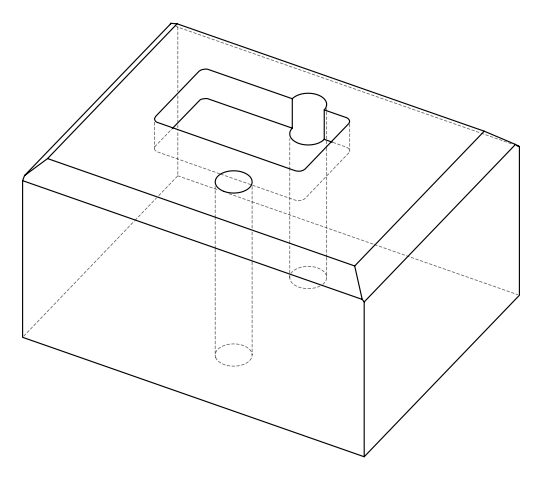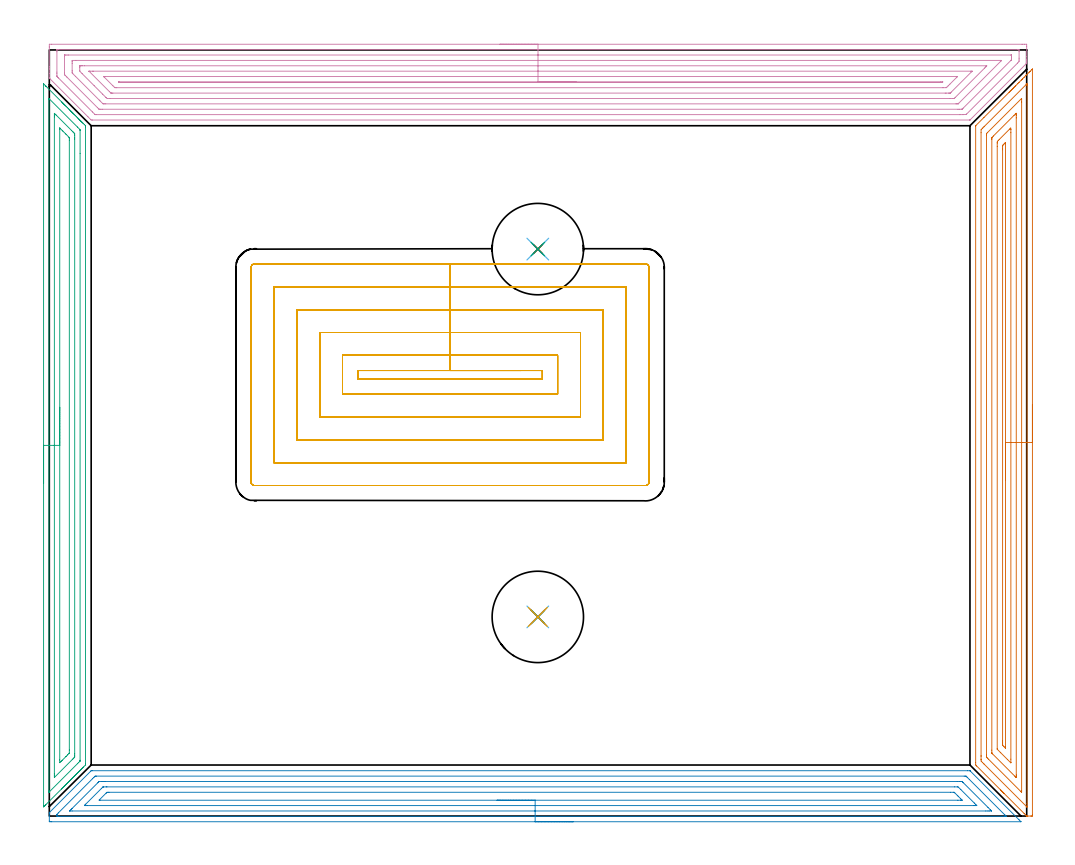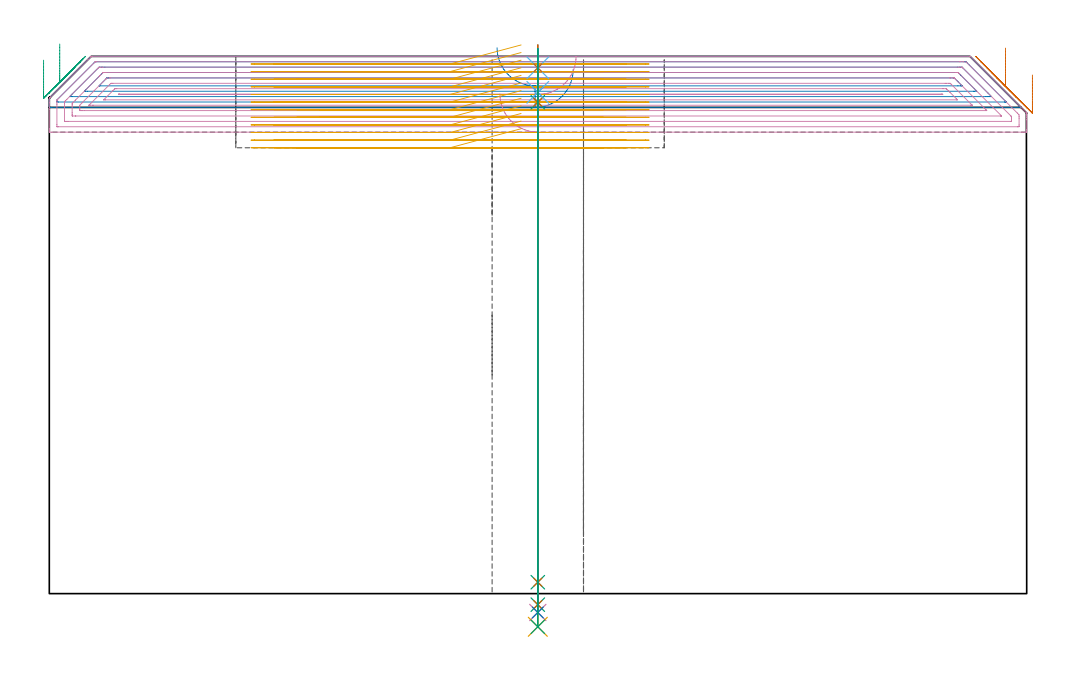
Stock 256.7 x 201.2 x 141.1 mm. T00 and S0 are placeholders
(PLAN: 15 operations, 10 tool changes, 76.6 min)
(1 AREA_MILL | FG_CHAMFER_SURFACE | UGT0205_001 | 8.99 min | 22226 mm3)
(2 AREA_MILL_1 | FG_CHAMFER_SURFACE_1 | UGT0205_001 | 10.05 min | 22117 mm3)
(3 AREA_MILL_2 | FG_CHAMFER_SURFACE_2 | UGT0205_001 | 6.01 min | 11402 mm3)
(4 AREA_MILL_3 | FG_CHAMFER_SURFACE_3 | UGT0205_001 | 16.05 min | 48482 mm3)
(5 MILL_RECTANGULAR_POCKET | POCKET_RECTANGULAR_STRAIGHT | NXT0201_009 | Follow Part, ap 2, ae 75% | 31.59 min | 178270 mm3)
(6 SPOT_DRILL | STEP1HOLE | NXT0321_9005460120000 | 0.05 min | 175 mm3)
(7 SPOT_DRILL_1 | STEP1HOLE_1 | NXT0321_9005460120000 | 0.05 min | 95 mm3)
(8 DRILL_BLIND_HOLE_INTO_CENTER | STEP1HOLE | UGT0301_185 | 0.05 min | 184 mm3)
(9 GUN_DRILL_THROUGH_HOLE | STEP1HOLE | UGT0307_002 | 0.64 min | 3739 mm3)
(10 SPADE_DRILL_TO_ENLARGE_THROUGH_HOLE | STEP1HOLE | UGT0306_006 | 0.59 min | 22497 mm3)
(11 DRILL_TO_ENLARGE_THROUGH_HOLE | STEP1HOLE | UGT0301_057 | 0.61 min | 37194 mm3)
(12 DRILL_BLIND_HOLE_INTO_CENTER_1 | STEP1HOLE_1 | UGT0301_185 | 0.05 min | 96 mm3)
(13 GUN_DRILL_THROUGH_HOLE_1 | STEP1HOLE_1 | UGT0307_002 | 0.64 min | 3502 mm3)
(14 SPADE_DRILL_TO_ENLARGE_THROUGH_HOLE_1 | STEP1HOLE_1 | UGT0306_006 | 0.59 min | 20615 mm3)
(15 DRILL_TO_ENLARGE_THROUGH_HOLE_1 | STEP1HOLE_1 | UGT0301_057 | 0.61 min | 34017 mm3)
(TOOL UGT0205_001 | Chamfer Mill 20 x 3 x 45 deg. | D20 FL50 Z2)
(TOOL NXT0201_009 | ENDMILL 8mm [2P460-0800-NA 1630] | D8 FL26 Z6)
(TOOL NXT0321_9005460120000 | NC Spot Drill, 142deg, 12mm, Carbide, Uncoated | D12 PA142 FL30 Z2)
(TOOL UGT0301_185 | Twist Drill 6.3 mm | D6.3 PA118 FL61 Z2)
(TOOL UGT0307_002 | Gun Drill 6 mm | D6 PA130 FL24 Z1)
(TOOL UGT0306_006 | Spade Drill 15.5mm | D15.5 PA132 FL10 Z2)
(TOOL UGT0301_057 | Twist Drill 24 mm | D24 PA118 FL160 Z2)
(OP 1 AREA_MILL)
G17 G21 G94 G90
T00 M6
G54
G17 G0 G90 X258.2 Y108.1 S1061 M3
G43 Z151.1 H0
Z136.2
G94 G1 Y108.062 Z135.328 F250.
Y107.948 Z134.463
Y107.759 Z133.612
Y107.497 Z132.78
Y107.163 Z131.974
Y106.76 Z131.2
Y106.292 Z130.464
Y105.76 Z129.772
Y105.171 Z129.129
Y104.528 Z128.54
Y103.836 Z128.008
Y103.1 Z127.54
Y102.326 Z127.137
Y101.52 Z126.803
Y100.688 Z126.541
Y99.836 Z126.352
Y98.972 Z126.238
Y98.1 Z126.2
Y0.418
X258.196 Y0.183 Z126.204
X258.191 Y0.003 Z126.205
X258.141 Y0.001 Z126.255
X257.962 Y0. Z126.433
X257.782 Z126.612
X257.004 Z127.395
X256.903 Z127.494
X256.707 Y0.002 Z127.691
X256.697 Y0.005 Z127.701
X256.684 Y0.017 Z127.715
X256.665 Y0.034 Z127.734
X256.464 Y0.234 Z127.932
X256.024 Y0.676 Z128.375
X250.794 Y5.905 Z133.605
X250.75 Y5.949 Z133.647
X250.704 Y5.995 Z133.695
X250.506 Y6.193 Z133.893
X250.457 Y6.242 Z133.94
X250.406 Y6.294 Z133.993
X250.218 Y6.481 Z134.181
X250.164 Y6.535 Z134.233
X250.108 Y6.592 Z134.291
X249.93 Y6.769 Z134.469
X249.871 Y6.828 Z134.526
X243.55 Y13.149 Z140.849
X243.483 Y13.218 Z140.916
X243.301 Y13.405 Z141.086
X243.3 Y14.043 Z141.1
Y181.262
X243.306 Y181.295 Z141.092
X243.326 Y181.327 Z141.072
X245.476 Y183.476 Z138.924
X252.069 Y190.071 Z132.327
X252.203 Y190.204 Z132.195
X252.371 Y190.372 Z132.027
X252.508 Y190.51 Z131.888
X252.65 Y190.652 Z131.747
X252.803 Y190.804 Z131.595
X252.948 Y190.95 Z131.448
X253.098 Y191.099 Z131.3
X253.235 Y191.236 Z131.163
X253.387 Y191.39 Z131.008
X253.545 Y191.546 Z130.853
X253.667 Y191.668 Z130.731
X253.827 Y191.829 Z130.568
X254.343 Y192.343 Z130.057
X254.588 Y192.589 Z129.81
X254.706 Y192.708 Z129.69
X255.269 Y193.269 Z129.131
X255.482 Y193.483 Z128.916
X255.585 Y193.587 Z128.811
X256.024 Y194.025 Z128.375
X256.464 Y194.466 Z127.932
X256.675 Y194.676 Z127.724
X256.706 Y194.706 Z127.693
X257.343 Y195.345 Z127.054
X257.543 Y195.543 Z126.857
X257.57 Y195.57 Z126.83
X258.08 Y196.08 Z126.319
X258.169 Y196.166 Z126.229
X258.194 Y196.183 Z126.204
X258.2 Y196.166 Z126.2
Y98.1
X256.786 Z127.614
Y3.313
X256.784 Y2.54 Z127.616
X256.781 Y2.419 Z127.619
X256.779 Y2.386 Z127.621
X256.772 Z127.628
X256.765 Y2.39 Z127.635
X256.732 Y2.419 Z127.668
X245.476 Y13.675 Z138.924
X245.109 Y14.043 Z139.291
X244.73 Y14.431 Z139.67
X244.718 Y14.814 Z139.682
X244.716 Y14.938 Z139.684
X244.714 Y15.712 Z139.686
Y15.832
X244.715 Y179.474 Z139.685
X244.72 Y180.242 Z139.68
X244.829 Y180.368 Z139.571
X245.151 Y180.698 Z139.249
X245.476 Y181.026 Z138.924
X245.593 Y181.143 Z138.807
X256.546 Y192.095 Z127.854
X256.678 Y192.222 Z127.722
X256.769 Y192.307 Z127.631
X256.779 Y192.313 Z127.621
X256.781 Y192.255 Z127.619
X256.785 Y192.114 Z127.615
X256.786 Y191.993
Y191.846 Z127.614
Y98.1
X255.372 Z129.028
X255.371 Y6.66 Z129.029
X255.369 Y6.429 Z129.031
X255.365 Y6.277 Z129.035
X255.362 Y6.248 Z129.038
X255.341 Y6.266 Z129.059
X255.288 Y6.314 Z129.112
X255.145 Y6.454 Z129.255
X246.662 Y14.938 Z137.738
X246.355 Y15.246 Z138.045
X246.212 Y15.394 Z138.188
X246.144 Y15.467 Z138.256
X246.136 Y15.602 Z138.264
X246.131 Y15.832 Z138.269
X246.129 Y16.061 Z138.271
Y178.809
X246.131 Y179.04 Z138.269
X246.135 Y179.192 Z138.265
X246.14 Y179.23 Z138.26
X246.152 Y179.246 Z138.248
X246.183 Y179.281 Z138.217
X246.355 Y179.456 Z138.045
X255.316 Y188.416 Z129.084
X255.34 Y188.434 Z129.06
X255.364 Y188.451 Z129.036
X255.367 Y188.416 Z129.033
X255.37 Y188.274 Z129.03
X255.371 Y188.186 Z129.029
X255.372 Y187.522 Z129.028
Y98.1
X253.957 Z130.443
Y10.781
X253.955 Y10.467 Z130.445
X253.95 Y10.13 Z130.45
X253.948 Y10.112 Z130.452
X253.904 Y10.153 Z130.496
X253.798 Y10.254 Z130.602
X253.582 Y10.467 Z130.818
X247.721 Y16.328 Z136.679
X247.623 Y16.429 Z136.777
X247.575 Y16.481 Z136.825
X247.554 Y16.507 Z136.846
X247.55 Y16.534 Z136.85
X247.547 Y16.726 Z136.853
X247.543 Y17.306 Z136.857
Y177.685
X247.545 Y177.975 Z136.855
X247.547 Y178.12 Z136.853
X247.55 Y178.188 Z136.85
X247.583 Y178.224 Z136.817
X247.929 Y178.58 Z136.471
X253.387 Y184.038 Z131.013
X253.788 Y184.431 Z130.612
X253.86 Y184.499 Z130.54
X253.951 Y184.573 Z130.449
X253.953 Y184.455 Z130.447
X253.956 Y184.26 Z130.444
X253.957 Y183.945 Z130.443
Y183.365
Y98.1
X252.543 Z131.857
Y14.938
X252.541 Y14.043 Z131.859
X252.54 Y14.011 Z131.86
X252.538 Y13.986 Z131.862
X252.508 Y14.001 Z131.892
X252.459 Y14.043 Z131.941
X251.629 Y14.869 Z132.771
X249.871 Y16.627 Z134.529
X249.772 Y16.726 Z134.628
X248.992 Y17.515 Z135.408
X248.97 Y17.54 Z135.43
X248.963 Y17.586 Z135.437
X248.959 Y17.62 Z135.441
X248.958 Y17.655 Z135.442
X248.957 Y175.897 Z135.443
X248.959 Y176.791 Z135.441
X248.96 Y176.823 Z135.44
X248.992 Y177.182 Z135.408
X249.238 Y177.435 Z135.162
X249.484 Y177.685 Z134.916
X252.167 Y180.368 Z132.233
X252.341 Y180.538 Z132.059
X252.508 Y180.698 Z131.892
X252.539 Y180.368 Z131.861
X252.541 Y180.335 Z131.859
X252.543 Y179.474 Z131.857
Y98.1
X251.129 Z133.271
Y18.129
X251.127 Y18.001 Z133.273
X251.125 Y17.898 Z133.275
X251.123 Y17.846 Z133.277
X251.06 Y17.899 Z133.34
X250.75 Y18.203 Z133.65
X250.438 Y18.515 Z133.962
X250.393 Y18.567 Z134.007
X250.378 Y18.613 Z134.022
X250.376 Y18.708 Z134.024
X250.373 Y18.898 Z134.027
X250.371 Y19.409 Z134.029
Y19.794
Y175.003
X250.372 Y175.387 Z134.028
X250.376 Y175.897 Z134.024
X250.378 Y176.088 Z134.022
X250.386 Y176.127 Z134.014
X250.409 Y176.154 Z133.991
X250.452 Y176.2 Z133.948
X250.75 Y176.502 Z133.65
X250.893 Y176.646 Z133.507
X251.039 Y176.791 Z133.361
X251.072 Y176.824 Z133.328
X251.099 Y176.848 Z133.301
X251.117 Y176.862 Z133.283
X251.123 Y176.863 Z133.277
X251.125 Y176.86 Z133.275
X251.128 Y176.822 Z133.272
X251.129 Y176.791 Z133.271
Y176.717
Y98.1
Y97.228 Z133.309
Y96.363 Z133.423
Y95.512 Z133.612
Y94.68 Z133.874
Y93.874 Z134.208
Y93.1 Z134.611
Y92.364 Z135.08
Y91.672 Z135.611
Y91.029 Z136.2
Y90.44 Z136.843
Y89.908 Z137.535
Y89.44 Z138.271
Y89.037 Z139.045
Y88.703 Z139.851
Y88.441 Z140.683
Y88.252 Z141.535
Y88.138 Z142.4
Y88.1 Z143.271
G0 Z151.1
M5
M2
(OP 2 AREA_MILL_1)
G17 G21 G94 G90
T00 M6
G54
G17 G0 G90 X137.6 Y-1.5 S1061 M3
G43 Z151.1 H0
Z137.7
G94 G1 X137.562 Z136.828 F250.
X137.448 Z135.964
X137.259 Z135.112
X136.997 Z134.28
X136.663 Z133.474
X136.26 Z132.7
X135.792 Z131.964
X135.26 Z131.272
X134.671 Z130.629
X134.028 Z130.04
X133.336 Z129.509
X132.6 Z129.04
X131.826 Z128.637
X131.02 Z128.303
X130.188 Z128.041
X129.337 Z127.852
X128.472 Z127.738
X127.6 Z127.7
X0.629
X0.436 Y-1.499 Z127.701
X0.003 Y-1.491 Z127.705
X0. Y-1.357 Z127.84
Y-0.111 Z129.083
Y0.774 Z129.972
X0.003 Y0.893 Z130.088
X0.033 Y0.935 Z130.132
X10.943 Y11.843 Z141.043
X11.013 Y11.906 Z141.092
X11.355 Y11.9 Z141.1
X241.158
X241.803 Y11.898 Z141.086
X241.853 Y11.848 Z141.045
X241.862 Y11.839 Z141.037
X254.698 Y-0.996 Z128.2
X255.167 Y-1.468 Z127.732
X255.182 Y-1.494 Z127.705
X255.167 Y-1.5 Z127.7
X127.6
Y-0.086 Z129.114
X2.391 Y-0.085 Z129.115
X2.01 Y-0.075 Z129.125
X2.007 Y0.045 Z129.245
X2.004 Y0.298 Z129.498
X2.01 Y0.445 Z129.645
X2.371 Y0.821 Z130.021
X11.359 Y9.81 Z139.01
X11.713 Y10.161 Z139.361
X11.897 Y10.34 Z139.54
X12.042 Y10.479 Z139.679
X12.253 Y10.485 Z139.685
X12.279
X240.29 Y10.486 Z139.686
X240.723 Y10.48 Z139.68
X240.747 Y10.479 Z139.679
X240.782 Y10.457 Z139.657
X240.87 Y10.374 Z139.574
X240.999 Y10.249 Z139.449
X241.158 Y10.092 Z139.292
X241.625 Y9.626 Z138.826
X250.994 Y0.256 Z129.456
X251.21 Y0.036 Z129.236
X251.292 Y-0.052 Z129.148
X251.317 Y-0.079 Z129.121
X251.285 Y-0.081 Z129.119
X251.189 Y-0.084 Z129.116
X250.994 Y-0.086 Z129.114
X250.969
X127.6
Y1.328 Z130.528
X5.994 Y1.329 Z130.529
X5.433 Y1.33 Z130.53
X5.394 Y1.332 Z130.532
X5.363 Y1.334 Z130.534
X5.387 Y1.375 Z130.575
X5.662 Y1.659 Z130.859
X5.826 Y1.826 Z131.026
X5.994 Y1.995 Z131.195
X12.74 Y8.741 Z137.941
X12.944 Y8.942 Z138.142
X13.015 Y9.009 Z138.209
X13.071 Y9.06 Z138.26
X13.148 Y9.064 Z138.264
X13.71 Y9.07 Z138.27
X14.042 Y9.071 Z138.271
X14.602
X238.476
X239.037
X239.37 Y9.068 Z138.268
X239.702 Y9.064 Z138.264
X239.733 Y9.057 Z138.257
X239.755 Y9.038 Z138.238
X239.801 Y8.997 Z138.197
X239.888 Y8.912 Z138.112
X240.06 Y8.741 Z137.941
X246.523 Y2.278 Z131.478
X247.138 Y1.659 Z130.859
X247.417 Y1.374 Z130.574
X247.443 Y1.335 Z130.535
X247.417 Y1.334 Z130.534
X246.856 Y1.33 Z130.53
X246.523 Y1.329 Z130.529
X245.963 Y1.328 Z130.528
X127.6
Y2.743 Z131.943
X10.008
X9.571 Y2.744 Z131.944
X9.367 Y2.746 Z131.946
X9.223 Y2.749 Z131.949
X9.287 Y2.826 Z132.026
X9.385 Y2.93 Z132.13
X9.571 Y3.122 Z132.322
X13.729 Y7.28 Z136.48
X14.042 Y7.588 Z136.788
X14.101 Y7.64 Z136.84
X14.144 Y7.65 Z136.85
X14.247 Y7.653 Z136.853
X14.936 Y7.657 Z136.857
X15.136
X237.783
X238.476 Y7.652 Z136.852
X238.683 Y7.65 Z136.85
X239.37 Y6.981 Z136.181
X239.381 Y6.97 Z136.17
X242.947 Y3.405 Z132.605
X243.354 Y2.993 Z132.193
X243.552 Y2.79 Z131.99
X243.591 Y2.749 Z131.949
X243.565 Y2.747 Z131.947
X243.506 Y2.745 Z131.945
X242.947 Y2.743 Z131.943
X242.746
X127.6
Y4.157 Z133.357
X13.307
X13.201 Y4.159 Z133.359
X13.148 Y4.16 Z133.36
X13.098 Y4.163 Z133.363
X13.116 Y4.206 Z133.406
X13.148 Y4.247 Z133.447
X13.181 Y4.282 Z133.482
X13.213 Y4.315 Z133.515
X14.936 Y6.038 Z135.238
X14.983 Y6.085 Z135.285
X15.079 Y6.177 Z135.377
X15.121 Y6.215 Z135.415
X15.139 Y6.229 Z135.429
X15.193 Y6.236 Z135.436
X15.511 Y6.241 Z135.441
X15.671 Y6.243 Z135.443
X236.688
X237.424 Y6.241 Z135.441
X237.582 Y6.238 Z135.438
X237.632 Y6.236 Z135.436
X237.663 Y6.225 Z135.425
X237.693 Y6.198 Z135.398
X237.812 Y6.085 Z135.285
X238.476 Y5.426 Z134.626
X238.702 Y5.2 Z134.4
X239.37 Y4.532 Z133.732
X239.585 Y4.315 Z133.515
X239.655 Y4.242 Z133.442
X239.706 Y4.183 Z133.383
X239.72 Y4.163 Z133.363
X239.688 Y4.162 Z133.362
X239.528 Y4.158 Z133.358
X239.37 Y4.157 Z133.357
X238.635
X127.6
X126.728 Z133.395
X125.864 Z133.509
X125.012 Z133.698
X124.18 Z133.96
X123.374 Z134.294
X122.6 Z134.697
X121.864 Z135.165
X121.172 Z135.696
X120.529 Z136.286
X119.94 Z136.929
X119.409 Z137.621
X118.94 Z138.357
X118.537 Z139.131
X118.203 Z139.937
X117.941 Z140.769
X117.752 Z141.62
X117.638 Z142.485
X117.6 Z143.357
G0 Z151.1
M5
M2
(OP 3 AREA_MILL_2)
G17 G21 G94 G90
T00 M6
G54
G17 G0 G90 X-1.5 Y87.35 S1061 M3
G43 Z151.1 H0
Z140.1
G94 G1 Y87.388 Z139.228 F250.
Y87.502 Z138.364
Y87.691 Z137.512
Y87.953 Z136.68
Y88.287 Z135.874
Y88.69 Z135.1
Y89.158 Z134.364
Y89.689 Z133.672
Y90.279 Z133.029
Y90.922 Z132.44
Y91.614 Z131.908
Y92.35 Z131.44
Y93.124 Z131.037
Y93.93 Z130.703
Y94.762 Z130.441
Y95.613 Z130.252
Y96.478 Z130.138
Y97.35 Z130.1
Y192.07
X-1.493 Y192.268 Z130.104
X-1.491 Y192.281 Z130.105
X-1.467 Y192.268 Z130.13
X-1.001 Y191.801 Z130.599
X-0.905 Y191.706 Z130.693
X-0.872 Y191.672 Z130.727
X3.257 Y187.544 Z134.854
X3.301 Y187.5 Z134.9
X3.51 Y187.291 Z135.109
X3.554 Y187.247 Z135.151
X3.599 Y187.202 Z135.198
X3.806 Y186.994 Z135.405
X3.851 Y186.95 Z135.449
X3.897 Y186.904 Z135.496
X4.103 Y186.698 Z135.702
X4.149 Y186.653 Z135.746
X4.195 Y186.606 Z135.794
X4.399 Y186.401 Z135.998
X4.446 Y186.355 Z136.043
X4.493 Y186.308 Z136.092
X4.696 Y186.105 Z136.295
X4.743 Y186.058 Z136.34
X4.791 Y186.01 Z136.39
X4.992 Y185.808 Z136.591
X5.04 Y185.761 Z136.637
X5.089 Y185.712 Z136.688
X5.289 Y185.512 Z136.888
X5.338 Y185.464 Z136.935
X5.387 Y185.414 Z136.986
X5.585 Y185.215 Z137.184
X5.635 Y185.167 Z137.232
X5.685 Y185.116 Z137.284
X5.882 Y184.919 Z137.481
X5.932 Y184.869 Z137.529
X5.983 Y184.818 Z137.582
X6.178 Y184.622 Z137.777
X6.229 Y184.572 Z137.826
X6.281 Y184.52 Z137.88
X6.475 Y184.326 Z138.074
X6.527 Y184.275 Z138.123
X6.579 Y184.222 Z138.178
X6.771 Y184.029 Z138.37
X6.824 Y183.978 Z138.421
X6.877 Y183.924 Z138.476
X7.068 Y183.733 Z138.667
X7.121 Y183.68 Z138.718
X7.175 Y183.626 Z138.774
X7.364 Y183.436 Z138.963
X7.418 Y183.383 Z139.015
X7.473 Y183.328 Z139.072
X7.661 Y183.14 Z139.26
X7.716 Y183.086 Z139.312
X7.771 Y183.03 Z139.37
X7.957 Y182.843 Z139.556
X8.013 Y182.789 Z139.61
X8.069 Y182.732 Z139.668
X8.254 Y182.547 Z139.853
X8.31 Y182.491 Z139.907
X8.367 Y182.434 Z139.966
X8.55 Y182.25 Z140.149
X8.607 Y182.194 Z140.204
X8.665 Y182.136 Z140.264
X8.847 Y181.954 Z140.446
X8.905 Y181.897 Z140.501
X9.202 Y181.598 Z140.802
X9.499 Y181.302 Z141.097
X9.5 Y180.943 Z141.1
Y13.756
X9.499 Y13.399 Z141.097
X8.963 Y12.862 Z140.562
X8.905 Y12.803 Z140.501
X8.847 Y12.746 Z140.446
X8.665 Y12.564 Z140.264
X8.607 Y12.506 Z140.204
X8.55 Y12.45 Z140.149
X8.367 Y12.266 Z139.966
X8.31 Y12.209 Z139.907
X8.254 Y12.153 Z139.853
X8.069 Y11.968 Z139.668
X8.013 Y11.911 Z139.61
X7.957 Y11.857 Z139.556
X7.771 Y11.67 Z139.37
X7.716 Y11.614 Z139.312
X7.661 Y11.56 Z139.26
X7.473 Y11.372 Z139.072
X7.418 Y11.317 Z139.015
X7.364 Y11.264 Z138.963
X7.175 Y11.074 Z138.774
X7.121 Y11.02 Z138.718
X7.068 Y10.967 Z138.667
X6.877 Y10.776 Z138.476
X6.824 Y10.722 Z138.421
X6.771 Y10.671 Z138.37
X6.579 Y10.478 Z138.178
X6.527 Y10.425 Z138.123
X6.475 Y10.374 Z138.074
X6.281 Y10.18 Z137.88
X6.229 Y10.128 Z137.826
X6.178 Y10.078 Z137.777
X5.983 Y9.882 Z137.582
X5.932 Y9.831 Z137.529
X5.882 Y9.781 Z137.481
X5.685 Y9.584 Z137.284
X5.635 Y9.533 Z137.232
X5.585 Y9.485 Z137.184
X5.387 Y9.286 Z136.986
X5.338 Y9.236 Z136.935
X5.289 Y9.188 Z136.888
X5.089 Y8.988 Z136.687
X5.04 Y8.939 Z136.637
X4.992 Y8.892 Z136.591
X4.791 Y8.69 Z136.389
X4.743 Y8.642 Z136.34
X4.696 Y8.595 Z136.295
X4.492 Y8.392 Z136.091
X4.446 Y8.345 Z136.043
X4.399 Y8.299 Z135.998
X4.194 Y8.094 Z135.793
X4.149 Y8.047 Z135.746
X4.103 Y8.003 Z135.702
X3.896 Y7.796 Z135.495
X3.851 Y7.75 Z135.449
X3.807 Y7.706 Z135.406
X3.598 Y7.498 Z135.197
X3.554 Y7.453 Z135.151
X3.51 Y7.41 Z135.109
X3.3 Y7.2 Z134.899
X3.257 Y7.156 Z134.854
X3.214 Y7.113 Z134.813
X-0.905 Y2.994 Z130.693
X-1.001 Y2.899 Z130.599
X-1.17 Y2.73 Z130.429
X-1.35 Y2.548 Z130.247
X-1.471 Y2.432 Z130.126
X-1.493 Y2.417 Z130.103
X-1.499 Y2.432 Z130.099
X-1.5 Y2.63 Z130.1
Y97.35
X-0.086 Z131.514
Y188.169
X-0.085 Y188.242 Z131.515
X-0.081 Y188.388 Z131.519
X-0.079 Y188.418 Z131.521
X-0.076 Y188.417 Z131.524
X-0.052 Y188.398 Z131.548
X-0.013 Y188.362 Z131.587
X7.406 Y180.944 Z139.006
X8.013 Y180.329 Z139.613
X8.078 Y180.26 Z139.678
X8.083 Y180.122 Z139.683
X8.085 Y180.049 Z139.685
X8.086 Y174.043 Z139.686
X8.085 Y14.65 Z139.685
Y14.578
X8.082 Y14.505 Z139.682
X8.079 Y14.459 Z139.679
X8.065 Y14.427 Z139.665
X8.013 Y14.37 Z139.613
X7.709 Y14.061 Z139.309
X7.407 Y13.756 Z139.007
X-0.013 Y6.337 Z131.587
X-0.058 Y6.294 Z131.542
X-0.075 Y6.281 Z131.525
X-0.078 Z131.522
X-0.08 Y6.289 Z131.52
X-0.083 Y6.384 Z131.517
X-0.086 Y6.677 Z131.514
Y97.35
X1.328 Z132.928
X1.329 Y183.626 Z132.929
X1.33 Y184.067 Z132.93
X1.334 Y184.52 Z132.934
X1.335 Y184.551 Z132.935
X1.375 Y184.52 Z132.975
X1.771 Y184.129 Z133.371
X5.851 Y180.049 Z137.451
X6.229 Y179.67 Z137.829
X6.485 Y179.409 Z138.085
X6.612 Y179.277 Z138.212
X6.665 Y179.214 Z138.265
X6.666 Y179.155 Z138.266
X6.67 Y178.714 Z138.27
X6.671 Y178.261 Z138.271
Y177.818
Y16.438
X6.67 Y15.997 Z138.27
X6.666 Y15.544 Z138.266
X6.665 Y15.493 Z138.265
X6.637 Y15.448 Z138.237
X6.571 Y15.376 Z138.171
X6.486 Y15.287 Z138.086
X6.229 Y15.029 Z137.829
X6.041 Y14.84 Z137.641
X1.381 Y10.18 Z132.981
X1.362 Y10.164 Z132.962
X1.352 Y10.156 Z132.952
X1.339 Y10.149 Z132.939
X1.335 Y10.16 Z132.935
X1.332 Y10.18 Z132.932
X1.33 Y10.23 Z132.93
X1.329 Y10.623 Z132.929
X1.328 Y11.074 Z132.928
Y97.35
X2.743 Z134.343
Y180.409
X2.745 Y180.589 Z134.345
X2.748 Y180.677 Z134.348
X2.749 Y180.688 Z134.349
X2.754 Y180.685 Z134.354
X2.791 Y180.653 Z134.391
X3.402 Y180.049 Z135.002
X3.554 Y179.897 Z135.154
X4.296 Y179.155 Z135.896
X4.446 Y179.005 Z136.046
X5.186 Y178.261 Z136.786
X5.235 Y178.204 Z136.835
X5.251 Y178.181 Z136.851
X5.252 Y178.159 Z136.852
X5.255 Y178.058 Z136.855
X5.257 Y177.855 Z136.857
Y177.448
Y17.333
X5.251 Y16.525 Z136.851
X5.179 Y16.438 Z136.779
X4.816 Y16.068 Z136.416
X4.446 Y15.695 Z136.046
X4.371 Y15.62 Z135.971
X3.402 Y14.65 Z135.002
X3.187 Y14.438 Z134.787
X3.029 Y14.283 Z134.629
X2.75 Y14.014 Z134.35
X2.743 Y14.73 Z134.343
Y97.35
Y98.221 Z134.381
Y99.086 Z134.495
Y99.938 Z134.683
Y100.77 Z134.946
Y101.576 Z135.28
Y102.35 Z135.682
Y103.086 Z136.151
Y103.778 Z136.682
Y104.421 Z137.272
Y105.01 Z137.915
Y105.541 Z138.607
Y106.01 Z139.343
Y106.413 Z140.116
Y106.747 Z140.922
Y107.009 Z141.754
Y107.198 Z142.606
Y107.312 Z143.471
Y107.35 Z144.343
G0 Z151.1
M5
M2
(OP 4 AREA_MILL_3)
G17 G21 G94 G90
T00 M6
G54
G17 G0 G90 X118.35 Y202.7 S1061 M3
G43 Z151.1 H0
Z131.2
G94 G1 X118.388 Z130.328 F250.
X118.502 Z129.463
X118.691 Z128.612
X118.953 Z127.78
X119.287 Z126.974
X119.69 Z126.2
X120.158 Z125.464
X120.69 Z124.772
X121.279 Z124.129
X121.922 Z123.539
X122.614 Z123.008
X123.35 Z122.54
X124.124 Z122.137
X124.93 Z121.803
X125.762 Z121.541
X126.614 Z121.352
X127.478 Z121.238
X128.35 Z121.2
X255.492
X256.083 Y202.698 Z121.202
X256.668 Y202.693 Z121.204
X256.693 Y202.691 Z121.205
X256.7 Y202.11 Z121.786
Y199.435 Z124.46
Y198.757 Z125.142
Y198.331 Z125.569
X256.699 Y197.989 Z125.905
X256.69 Y197.696 Z126.201
X256.649 Y197.653 Z126.246
X256.53 Y197.53 Z126.368
X241.802 Y182.802 Z141.097
X241.799 Y182.801 Z141.098
X241.792 Y182.8 Z141.1
X11.335
X10.997 Y182.805 Z141.09
X10.854 Y182.945 Z140.952
X10.144 Y183.655 Z140.244
X0.319 Y193.481 Z130.418
X0.157 Y193.641 Z130.255
X0.021 Y193.781 Z130.117
X0.003 Y193.808 Z130.089
X0.001 Y193.864 Z130.034
X0. Y193.88 Z130.019
Y194.978 Z128.916
Y196.209 Z127.688
Y196.761 Z127.133
Y201.833 Z122.064
X0.002 Y202.11 Z121.788
X0.007 Y202.692 Z121.206
X0.032 Y202.693 Z121.204
X0.617 Y202.7 Z121.2
X128.35
Y201.286 Z122.614
X254.297 Y201.285 Z122.615
X254.365 Y201.284 Z122.616
X254.5 Y201.279 Z122.621
X254.69 Y201.269 Z122.631
X254.692 Y201.218 Z122.682
X254.699 Y200.817 Z123.083
Y199.034 Z124.866
X254.695 Y198.544 Z125.356
X254.69 Y198.152 Z125.748
X254.297 Y197.747 Z126.153
X254.25 Y197.7 Z126.2
X240.898 Y184.349 Z139.551
X240.863 Y184.317 Z139.583
X240.82 Y184.282 Z139.618
X240.067 Y184.22 Z139.68
X240.005 Y184.218 Z139.682
X239.18 Y184.214 Z139.686
X239.112
X12.296 Y184.215 Z139.685
X12.229
X12.161 Y184.218 Z139.682
X12.038 Y184.224 Z139.676
X11.977 Y184.282 Z139.618
X11.335 Y184.915 Z138.985
X2.403 Y193.847 Z130.053
X2.165 Y194.087 Z129.813
X2.087 Y194.169 Z129.731
X2.028 Y194.234 Z129.666
X2.01 Y194.289 Z129.611
X2.003 Y194.486 Z129.414
X2.001 Y194.978 Z128.922
X2. Y195.381 Z128.519
Y200.729 Z123.171
X2.004 Y201.218 Z122.682
X2.007 Y201.267 Z122.633
X2.008 Y201.275 Z122.625
X2.043 Y201.279 Z122.621
X2.132 Y201.283 Z122.617
X2.267 Y201.285 Z122.615
X2.335 Y201.286 Z122.614
X128.35
Y199.872 Z124.028
X252.511 Y199.871 Z124.029
X252.656 Y199.87 Z124.03
X252.68 Y199.868 Z124.032
X252.686 Y199.866 Z124.034
X252.69 Y199.85 Z124.05
X252.696 Y199.75 Z124.15
X252.699 Y199.624 Z124.276
X252.7 Y199.435 Z124.465
Y199.246 Z124.654
X252.698 Y198.895 Z125.005
X252.694 Y198.72 Z125.18
X252.69 Y198.633 Z125.267
X252.68 Y198.591 Z125.309
X252.639 Y198.544 Z125.356
X252.577 Y198.478 Z125.422
X252.511 Y198.41 Z125.49
X240.005 Y185.906 Z137.994
X239.754 Y185.665 Z138.235
X239.715 Y185.635 Z138.265
X239.663 Y185.633 Z138.267
X239.547 Y185.63 Z138.27
X239.112 Y185.629 Z138.271
X238.656 Y185.628 Z138.272
X14.015 Y185.629 Z138.271
X13.556 Y185.631 Z138.269
X13.122 Y185.635 Z138.265
X13.067 Y185.645 Z138.255
X13.005 Y185.702 Z138.198
X12.881 Y185.823 Z138.077
X12.635 Y186.065 Z137.835
X4.612 Y194.087 Z129.813
X4.189 Y194.512 Z129.388
X4.077 Y194.629 Z129.271
X4.023 Y194.688 Z129.212
X4.01 Y194.79 Z129.11
X4.005 Y194.978 Z128.922
X4.001 Y195.167 Z128.733
Y199.623 Z124.277
X4.007 Y199.813 Z124.087
X4.01 Y199.862 Z124.038
X4.028 Y199.865 Z124.035
X4.08 Y199.868 Z124.032
X4.189 Y199.87 Z124.03
X4.646 Y199.871 Z124.029
X5.083 Y199.872 Z124.028
X128.35
Y198.457 Z125.443
X249.831
X249.919 Y198.456 Z125.444
X250.075 Y198.45 Z125.45
X250.091 Y198.449 Z125.451
X250.088 Y198.443 Z125.457
X250.079 Y198.431 Z125.469
X250.013 Y198.362 Z125.538
X249.91 Y198.259 Z125.641
X238.859 Y187.208 Z136.692
X238.766 Y187.118 Z136.783
X238.707 Y187.063 Z136.837
X238.691 Y187.051 Z136.849
X238.671 Y187.048 Z136.852
X238.622 Y187.046 Z136.854
X238.219 Y187.043 Z136.857
X238.132
X14.821
X14.418 Y187.045 Z136.855
X14.217 Y187.047 Z136.853
X14.121 Y187.05 Z136.85
X14.015 Y187.144 Z136.756
X13.302 Y187.847 Z136.053
X13.122 Y188.027 Z135.873
X6.869 Y194.279 Z129.621
X6.174 Y194.978 Z128.922
X6.076 Y195.08 Z128.82
X6.019 Y195.142 Z128.758
X6.01 Y195.196 Z128.704
X6.006 Y195.412 Z128.488
X6. Y195.846 Z128.054
Y197.629 Z126.271
X6.002 Y198.086 Z125.814
X6.006 Y198.303 Z125.597
X6.01 Y198.411 Z125.489
X6.018 Y198.451 Z125.449
X6.068 Y198.452 Z125.448
X6.869 Y198.457 Z125.443
X6.956
X128.35
Y197.043 Z126.857
X246.064
X246.105 Y197.041 Z126.859
X246.162 Y197.036 Z126.864
X246.218 Y197.028 Z126.872
X246.178 Y196.983 Z126.917
X246.109 Y196.91 Z126.99
X245.963 Y196.761 Z127.139
X245.664 Y196.462 Z127.438
X237.94 Y188.739 Z135.161
X237.732 Y188.536 Z135.364
X237.67 Y188.48 Z135.42
X237.644 Y188.464 Z135.436
X237.604 Y188.461 Z135.439
X237.325 Y188.458 Z135.442
X236.715 Y188.457 Z135.443
X236.432
X16.084
X15.802 Y188.459 Z135.441
X15.184 Y188.464 Z135.436
X14.908 Y188.694 Z135.206
X14.861 Y188.739 Z135.161
X14.015 Y189.583 Z134.317
X11.782 Y191.816 Z132.084
X8.621 Y194.978 Z128.922
X8.01 Y195.623 Z128.277
X8.006 Y195.87 Z128.03
X8.001 Y196.524 Z127.376
Y196.761 Z127.139
X8.005 Y196.925 Z126.975
X8.01 Y197.006 Z126.894
X8.018 Y197.036 Z126.864
X8.091 Y197.038 Z126.862
X8.374 Y197.042 Z126.858
X8.656 Y197.043 Z126.857
X9.266
X128.35
Y195.629 Z128.271
X242.033
X242.27 Y195.626 Z128.274
X242.346 Y195.624 Z128.276
X242.362 Y195.622 Z128.278
X242.357 Y195.613 Z128.287
X242.331 Y195.583 Z128.317
X242.264 Y195.512 Z128.388
X242.207 Y195.455 Z128.445
X236.853 Y190.102 Z133.798
X236.711 Y189.962 Z133.938
X236.657 Y189.912 Z133.988
X236.627 Y189.887 Z134.014
X236.593 Y189.878 Z134.022
X236.432 Y189.875 Z134.025
X236.189 Y189.872 Z134.028
X235.539 Y189.871 Z134.029
X235.298
X16.695
X16.452 Y189.872 Z134.028
X16.291 Y189.875 Z134.025
X16.212 Y189.878 Z134.022
X16.164 Y189.896 Z134.004
X16.084 Y189.972 Z133.928
X15.802 Y190.247 Z133.653
X10.442 Y195.607 Z128.293
X10.43 Y195.623 Z128.277
X10.431 Y195.624 Z128.276
X10.442 Y195.625 Z128.275
X10.685 Y195.628 Z128.272
X11.335 Y195.629 Z128.271
X11.577
X128.35
Y194.215 Z129.685
X238.219 Y194.214 Z129.686
X238.347 Y194.213 Z129.687
X238.431 Y194.211 Z129.689
X238.486 Y194.208 Z129.692
X238.466 Y194.176 Z129.724
X238.385 Y194.087 Z129.813
X238.304 Y194.002 Z129.898
X238.219 Y193.916 Z129.984
X236.52 Y192.217 Z131.683
X236.073 Y191.771 Z132.129
X235.712 Y191.413 Z132.487
X235.623 Y191.329 Z132.571
X235.592 Y191.301 Z132.599
X235.539 Y191.292 Z132.608
X234.773 Y191.286 Z132.614
X234.646
X17.716
X17.588
X17.46 Y191.288 Z132.612
X17.215 Y191.294 Z132.606
X17.092 Y191.413 Z132.487
X16.695 Y191.804 Z132.096
X14.411 Y194.087 Z129.813
X14.341 Y194.159 Z129.741
X14.301 Y194.203 Z129.697
X14.299 Y194.207 Z129.693
X14.324 Y194.21 Z129.69
X14.397 Y194.212 Z129.688
X14.652 Y194.214 Z129.686
X14.78 Y194.215 Z129.685
X128.35
Y192.801 Z131.099
X234.149 Y192.8 Z131.1
X234.636 Y192.798 Z131.102
X234.646 Y192.797 Z131.103
Y192.795 Z131.105
Y192.793 Z131.107
X234.549 Y192.707 Z131.193
X234.457 Y192.704 Z131.196
X234.249 Y192.7 Z131.2
X18.431
X18.33 Y192.703 Z131.197
X18.265 Y192.706 Z131.194
X18.239 Y192.72 Z131.18
X18.202 Y192.753 Z131.147
X18.171 Y192.787 Z131.113
Y192.794 Z131.106
X18.228 Y192.797 Z131.103
X18.329 Y192.8 Z131.1
X128.35 Y192.801 Z131.099
X129.222 Z131.137
X130.086 Z131.251
X130.938 Z131.44
X131.77 Z131.703
X132.576 Z132.036
X133.35 Z132.439
X134.086 Z132.908
X134.778 Z133.439
X135.421 Z134.028
X136.01 Z134.672
X136.542 Z135.364
X137.01 Z136.099
X137.413 Z136.873
X137.747 Z137.679
X138.009 Z138.511
X138.198 Z139.363
X138.312 Z140.228
X138.35 Z141.099
G0 Z151.1
M5
M2
(OP 5 MILL_RECTANGULAR_POCKET)
G17 G21 G94 G90
T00 M6
G54
G17 G0 G90 X123.91 Y117. S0 M3
G43 Z151.1 H1
Z144.1
G94 G1 X105.25 Z139.1 F250.
X81. F500.
Y114.8
X129.5
Y117.
X105.25
Y121.
X77.
Y110.8
X133.5
Y121.
X105.25
Y127.
X71.
Y104.8
X139.5
Y127.
X105.25
Y133.
X65.
Y98.8
X145.5
Y133.
X105.25
Y139.
X59.
Y92.8
X151.5
Y139.
X105.25
Y145.
X53.9
G3 X53. Y144.1 R0.9
G1 Y87.7
G3 X53.9 Y86.8 R0.9
G1 X156.6
G3 X157.5 Y87.7 R0.9
G1 Y144.1
G3 X156.6 Y145. R0.9
G1 X105.25
X104.25
G0 X123.91 Y117. Z142.1
G1 X105.25 Z137.1 F250.
X81. F500.
Y114.8
X129.5
Y117.
X105.25
Y121.
X77.
Y110.8
X133.5
Y121.
X105.25
Y127.
X71.
Y104.8
X139.5
Y127.
X105.25
Y133.
X65.
Y98.8
X145.5
Y133.
X105.25
Y139.
X59.
Y92.8
X151.5
Y139.
X105.25
Y145.
X53.9
G3 X53. Y144.1 R0.9
G1 Y87.7
G3 X53.9 Y86.8 R0.9
G1 X156.6
G3 X157.5 Y87.7 R0.9
G1 Y144.1
G3 X156.6 Y145. R0.9
G1 X105.25
X104.25
G0 X123.91 Y117. Z140.1
G1 X105.25 Z135.1 F250.
X81. F500.
Y114.8
X129.5
Y117.
X105.25
Y121.
X77.
Y110.8
X133.5
Y121.
X105.25
Y127.
X71.
Y104.8
X139.5
Y127.
X105.25
Y133.
X65.
Y98.8
X145.5
Y133.
X105.25
Y139.
X59.
Y92.8
X151.5
Y139.
X105.25
Y145.
X53.9
G3 X53. Y144.1 R0.9
G1 Y87.7
G3 X53.9 Y86.8 R0.9
G1 X156.6
G3 X157.5 Y87.7 R0.9
G1 Y144.1
G3 X156.6 Y145. R0.9
G1 X105.25
X104.25
G0 X123.91 Y117. Z138.1
G1 X105.25 Z133.1 F250.
X81. F500.
Y114.8
X129.5
Y117.
X105.25
Y121.
X77.
Y110.8
X133.5
Y121.
X105.25
Y127.
X71.
Y104.8
X139.5
Y127.
X105.25
Y133.
X65.
Y98.8
X145.5
Y133.
X105.25
Y139.
X59.
Y92.8
X151.5
Y139.
X105.25
Y145.
X53.9
G3 X53. Y144.1 R0.9
G1 Y87.7
G3 X53.9 Y86.8 R0.9
G1 X156.6
G3 X157.5 Y87.7 R0.9
G1 Y144.1
G3 X156.6 Y145. R0.9
G1 X105.25
X104.25
G0 X123.91 Y117. Z136.1
G1 X105.25 Z131.1 F250.
X81. F500.
Y114.8
X129.5
Y117.
X105.25
Y121.
X77.
Y110.8
X133.5
Y121.
X105.25
Y127.
X71.
Y104.8
X139.5
Y127.
X105.25
Y133.
X65.
Y98.8
X145.5
Y133.
X105.25
Y139.
X59.
Y92.8
X151.5
Y139.
X105.25
Y145.
X53.9
G3 X53. Y144.1 R0.9
G1 Y87.7
G3 X53.9 Y86.8 R0.9
G1 X156.6
G3 X157.5 Y87.7 R0.9
G1 Y144.1
G3 X156.6 Y145. R0.9
G1 X105.25
X104.25
G0 X123.91 Y117. Z134.1
G1 X105.25 Z129.1 F250.
X81. F500.
Y114.8
X129.5
Y117.
X105.25
Y121.
X77.
Y110.8
X133.5
Y121.
X105.25
Y127.
X71.
Y104.8
X139.5
Y127.
X105.25
Y133.
X65.
Y98.8
X145.5
Y133.
X105.25
Y139.
X59.
Y92.8
X151.5
Y139.
X105.25
Y145.
X53.9
G3 X53. Y144.1 R0.9
G1 Y87.7
G3 X53.9 Y86.8 R0.9
G1 X156.6
G3 X157.5 Y87.7 R0.9
G1 Y144.1
G3 X156.6 Y145. R0.9
G1 X105.25
X104.25
G0 X123.91 Y117. Z132.1
G1 X105.25 Z127.1 F250.
X81. F500.
Y114.8
X129.5
Y117.
X105.25
Y121.
X77.
Y110.8
X133.5
Y121.
X105.25
Y127.
X71.
Y104.8
X139.5
Y127.
X105.25
Y133.
X65.
Y98.8
X145.5
Y133.
X105.25
Y139.
X59.
Y92.8
X151.5
Y139.
X140.299
X105.25
Y145.
X53.9
G3 X53. Y144.1 R0.9
G1 Y87.7
G3 X53.9 Y86.8 R0.9
G1 X156.6
G3 X157.5 Y87.7 R0.9
G1 Y144.1
G3 X156.6 Y145. R0.9
G1 X105.25
X104.25
G0 X123.91 Y117. Z130.1
G1 X105.25 Z125.1 F250.
X81. F500.
Y114.8
X129.5
Y117.
X105.25
Y121.
X77.
Y110.8
X133.5
Y121.
X105.25
Y127.
X71.
Y104.8
X139.5
Y127.
X105.25
Y133.
X65.
Y98.8
X145.5
Y133.
X105.25
Y139.
X59.
Y92.8
X151.5
Y139.
X105.25
Y145.
X53.9
G3 X53. Y144.1 R0.9
G1 Y87.7
G3 X53.9 Y86.8 R0.9
G1 X156.6
G3 X157.5 Y87.7 R0.9
G1 Y144.1
G3 X156.6 Y145. R0.9
G1 X105.25
X104.25
G0 X123.91 Y117. Z128.1
G1 X105.25 Z123.1 F250.
X81. F500.
Y114.8
X129.5
Y117.
X105.25
Y121.
X77.
Y110.8
X133.5
Y121.
X105.25
Y127.
X71.
Y104.8
X139.5
Y127.
X105.25
Y133.
X65.
Y98.8
X145.5
Y133.
X105.25
Y139.
X59.
Y92.8
X151.5
Y139.
X105.25
Y145.
X53.9
G3 X53. Y144.1 R0.9
G1 Y87.7
G3 X53.9 Y86.8 R0.9
G1 X156.6
G3 X157.5 Y87.7 R0.9
G1 Y144.1
G3 X156.6 Y145. R0.9
G1 X105.25
X104.25
G0 X123.91 Y117. Z126.1
G1 X105.25 Z121.1 F250.
X81. F500.
Y114.8
X129.5
Y117.
X105.25
Y121.
X77.
Y110.8
X133.5
Y121.
X105.25
Y127.
X71.
Y104.8
X139.5
Y127.
X105.25
Y133.
X65.
Y98.8
X145.5
Y133.
X105.25
Y139.
X59.
Y92.8
X151.5
Y139.
X105.25
Y145.
X53.9
G3 X53. Y144.1 R0.9
G1 Y87.7
G3 X53.9 Y86.8 R0.9
G1 X156.6
G3 X157.5 Y87.7 R0.9
G1 Y144.1
G3 X156.6 Y145. R0.9
G1 X105.25
X104.25
G0 X123.91 Y117. Z124.1
G1 X105.25 Z119.1 F250.
X81. F500.
Y114.8
X129.5
Y117.
X105.25
Y121.
X77.
Y110.8
X133.5
Y121.
X105.25
Y127.
X71.
Y104.8
X139.5
Y127.
X105.25
Y133.
X65.
Y98.8
X145.5
Y133.
X105.25
Y139.
X59.
Y92.8
X151.5
Y139.
X105.25
Y145.
X53.9
G3 X53. Y144.1 R0.9
G1 Y87.7
G3 X53.9 Y86.8 R0.9
G1 X156.6
G3 X157.5 Y87.7 R0.9
G1 Y144.1
G3 X156.6 Y145. R0.9
G1 X105.25
X104.25
G0 X123.91 Y117. Z122.1
G1 X105.25 Z117.1 F250.
X81. F500.
Y114.8
X129.5
Y117.
X105.25
Y121.
X77.
Y110.8
X133.5
Y121.
X105.25
Y127.
X71.
Y104.8
X139.5
Y127.
X105.25
Y133.
X65.
Y98.8
X145.5
Y133.
X105.25
Y139.
X59.
Y92.8
X151.5
Y139.
X105.25
Y145.
X53.9
G3 X53. Y144.1 R0.9
G1 Y87.7
G3 X53.9 Y86.8 R0.9
G1 X156.6
G3 X157.5 Y87.7 R0.9
G1 Y144.1
G3 X156.6 Y145. R0.9
G1 X105.25
X104.25
G0 Z151.1
M5
M2
(OP 6 SPOT_DRILL)
G17 G21 G94 G90
T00 M6
G54
G17 G0 G90 X128.3 Y52.3 S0 M3
G43 Z151.1 H0
G94 G81 G98 Z138.1 F250. R144.1
G80
M5
M2
(OP 7 SPOT_DRILL_1)
G17 G21 G94 G90
T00 M6
G54
G17 G0 G90 X128.3 Y148.9 S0 M3
G43 Z151.1 H0
G94 G81 G98 Z138.1 F250. R144.1
G80
M5
M2
(OP 8 DRILL_BLIND_HOLE_INTO_CENTER)
G17 G21 G94 G90
T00 M6
G54
G17 G0 G90 X128.3 Y52.3 S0 M3
G43 Z151.1 H0
G94 G81 G98 Z131.65 F250. R143.1
G80
M5
M2
(OP 9 GUN_DRILL_THROUGH_HOLE)
G17 G21 G94 G90
T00 M6
G54
G17 G0 G90 X128.3 Y52.3 M8
G43 Z151.1 H0
Z139.213
S716 M3
G94 G1 Z129.054 F125. M26
G4 X.084
Z3. F250.
G4 X.084
Z-2.899 F125.
G4 X.084
M5
M9
G0 Z139.213
Z151.1
M2
(OP 10 SPADE_DRILL_TO_ENLARGE_THROUGH_HOLE)
G17 G21 G94 G90
T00 M6
G54
G17 G0 G90 X128.3 Y52.3 S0 M3
G43 Z151.1 H0
G94 G73 G98 Z-4.951 F250. Q14.605 R143.1
G80
M5
M2
(OP 11 DRILL_TO_ENLARGE_THROUGH_HOLE)
G17 G21 G94 G90
T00 M6
G54
G17 G0 G90 X128.3 Y52.3 S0 M3
G43 Z151.1 H0
G94 G73 G98 Z-8.71 F250. Q21.401 R143.1
G80
M5
M2
(OP 12 DRILL_BLIND_HOLE_INTO_CENTER_1)
G17 G21 G94 G90
T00 M6
G54
G17 G0 G90 X128.3 Y148.9 S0 M3
G43 Z151.1 H0
G94 G81 G98 Z131.65 F250. R143.1
G80
M5
M2
(OP 13 GUN_DRILL_THROUGH_HOLE_1)
G17 G21 G94 G90
T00 M6
G54
G17 G0 G90 X128.3 Y148.9 M8
G43 Z151.1 H0
Z139.213
S716 M3
G94 G1 Z129.054 F125. M26
G4 X.084
Z3. F250.
G4 X.084
Z-2.899 F125.
G4 X.084
M5
M9
G0 Z139.213
Z151.1
M2
(OP 14 SPADE_DRILL_TO_ENLARGE_THROUGH_HOLE_1)
G17 G21 G94 G90
T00 M6
G54
G17 G0 G90 X128.3 Y148.9 S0 M3
G43 Z151.1 H0
G94 G73 G98 Z-4.951 F250. Q14.605 R143.1
G80
M5
M2
(OP 15 DRILL_TO_ENLARGE_THROUGH_HOLE_1)
G17 G21 G94 G90
T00 M6
G54
G17 G0 G90 X128.3 Y148.9 S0 M3
G43 Z151.1 H0
G94 G73 G98 Z-8.71 F250. Q21.401 R143.1
G80
M5
M2
